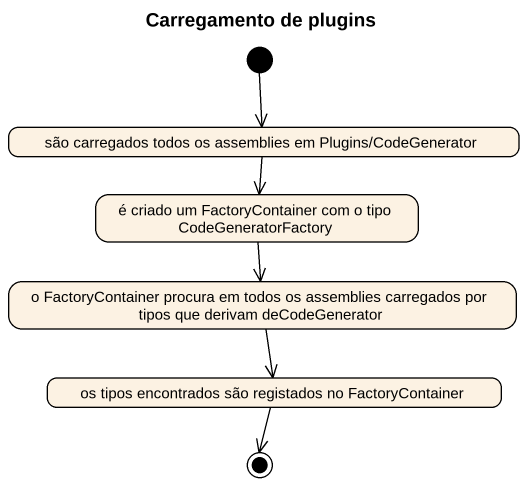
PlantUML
@startuml
title Carregamento de plugins
hide empty description
state "são carregados todos os assemblies em Plugins/CodeGenerator" as são_carregados_todos_os
state "é criado um FactoryContainer com o tipo CodeGeneratorFactory" as é_criado_um
state "o FactoryContainer procura em todos os assemblies carregados por tipos que derivam deCodeGenerator" as o_FactoryContainer_procura
state "os tipos encontrados são registados no FactoryContainer" as os_tipos_encontrados_são
[*] --> são_carregados_todos_os
são_carregados_todos_os --> é_criado_um
é_criado_um --> o_FactoryContainer_procura
o_FactoryContainer_procura --> os_tipos_encontrados_são
os_tipos_encontrados_são --> [*]
@enduml
